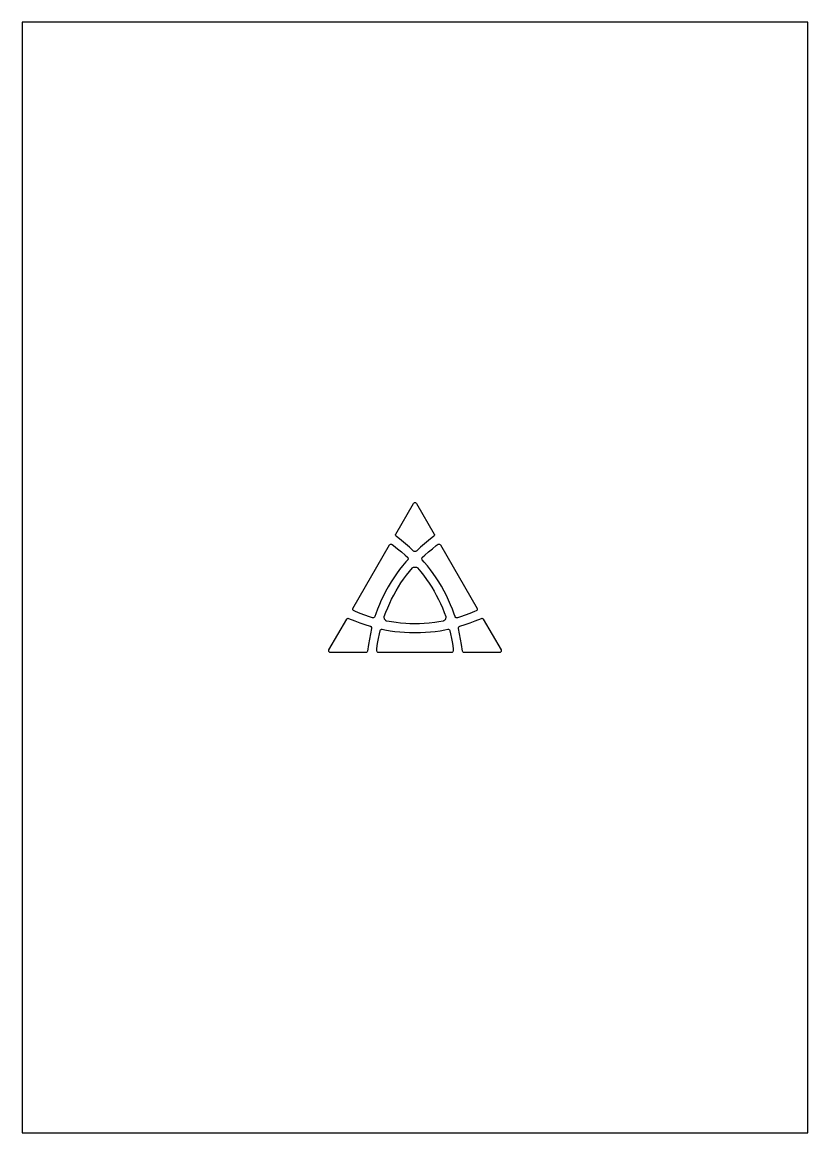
# Model space of a CAD drawing. Header units: millimetres. Extents: x 0 to 210, y 0 to 297.
import ezdxf

# ---------------------------------------------------------------- set-up
doc = ezdxf.new("R2010")
doc.units = ezdxf.units.MM

msp = doc.modelspace()

# ---------------------------------------------------------------- linework, layer by layer
at = {"layer": 'A4_FRAME_DELETE_BEFORE_CUTTING'}
msp.add_lwpolyline([(210, 0), (210, 297), (0, 297), (0, 0)], close=True, dxfattribs=at)
at = {"layer": 'CUT'}
for points in [[(104.886436, 155.476887), (104.777675, 155.493943), (104.630325, 155.56734), (103.549699, 156.574864), (102.457991, 157.533652), (101.364213, 158.437949), (99.943248, 159.534128), (99.840959, 159.680699), (99.803795, 159.855528), (99.818558, 159.974213), (99.864063, 160.084818), (104.610289, 168.305521), (104.681802, 168.398719), (104.775, 168.470233), (104.883531, 168.515188), (105, 168.530521), (105.116469, 168.515188), (105.225, 168.470233), (105.318198, 168.398719), (105.389711, 168.305521), (110.13597, 160.084761), (110.181474, 159.97416), (110.196238, 159.855479), (110.159079, 159.680655), (110.056798, 159.534085), (108.635435, 158.437676), (107.541661, 157.533355), (106.449932, 156.574539), (105.368703, 155.566656), (105.273625, 155.51203), (105.168159, 155.482021)], [(94.280272, 138.032483), (94.195316, 137.881665), (94.059713, 137.774075), (93.89353, 137.725633), (93.749308, 137.732421), (93.616815, 137.757762), (92.867724, 137.985448), (91.5947, 138.414705), (90.34922, 138.878215), (89.111365, 139.381778), (88.563379, 139.631172), (88.472908, 139.703525), (88.378949, 139.848981), (88.350194, 139.9612), (88.362623, 140.133917), (88.40715, 140.240862), (98.203788, 157.209137), (98.274142, 157.301171), (98.417505, 157.398294), (98.529067, 157.4295), (98.702015, 157.420857), (98.858894, 157.347546), (99.287162, 157.038446), (100.355814, 156.207832), (101.378886, 155.361863), (102.369001, 154.490616), (102.973213, 153.921164), (103.058505, 153.821949), (103.11627, 153.732171), (103.156503, 153.619133), (103.165435, 153.499482), (103.157876, 153.439832), (103.119379, 153.326191), (103.052221, 153.226763), (102.563222, 152.676968), (101.671423, 151.609773), (100.882007, 150.600979), (100.0749, 149.503942), (99.339261, 148.432897), (98.6149, 147.30677), (97.836349, 146.000651), (97.148114, 144.757979), (96.566082, 143.626979), (95.995305, 142.426929), (95.481354, 141.256786), (94.975361, 139.997239), (94.526202, 138.774704)], [(106.947138, 153.227054), (106.859004, 153.376038), (106.83363, 153.547268), (106.874769, 153.715408), (106.952759, 153.836914), (107.040951, 153.938986), (107.612678, 154.473874), (108.620938, 155.361718), (109.645089, 156.208579), (110.700115, 157.028812), (111.19009, 157.378684), (111.297985, 157.420858), (111.470933, 157.429501), (111.582495, 157.398295), (111.725857, 157.301172), (111.796211, 157.209138), (121.59285, 140.240863), (121.637377, 140.133918), (121.649806, 139.961201), (121.62105, 139.848982), (121.527091, 139.703526), (121.385162, 139.60432), (120.903339, 139.387979), (119.649681, 138.877807), (118.405515, 138.414785), (117.155935, 137.992944), (116.360669, 137.754406), (116.2321, 137.730149), (116.125468, 137.725012), (116.007458, 137.746688), (115.89937, 137.798778), (115.851492, 137.835149), (115.772324, 137.925309), (115.719796, 138.033184), (115.488159, 138.731567), (115.00984, 140.037485), (114.530907, 141.225536), (113.984398, 142.47303), (113.424666, 143.645634), (112.811592, 144.836013), (112.069735, 146.163318), (111.337668, 147.380682), (110.649209, 148.450237), (109.895323, 149.544569), (109.138925, 150.574735), (108.301122, 151.642712), (107.466955, 152.642962)], [(113.230351, 137.95481), (113.225066, 137.722122), (113.176446, 137.511161), (113.113746, 137.359348), (113.024173, 137.214284), (112.897344, 137.066072), (112.766532, 136.955621), (112.624214, 136.867319), (112.499734, 136.826419), (111.348567, 136.626744), (110.268892, 136.471996), (108.823812, 136.305434), (107.479314, 136.198811), (106.234281, 136.140787), (105.080554, 136.122729), (103.65404, 136.145768), (102.573207, 136.196335), (101.154618, 136.308022), (99.968714, 136.438353), (98.717876, 136.615446), (97.491031, 136.830291), (97.393813, 136.858956), (97.237203, 136.951185), (97.102414, 137.06489), (96.96303, 137.230804), (96.875909, 137.379836), (96.810408, 137.552759), (96.776466, 137.702617), (96.763456, 137.870753), (96.789954, 138.042763), (97.219008, 139.211503), (97.69644, 140.396016), (98.236367, 141.618697), (98.752525, 142.69947), (99.330876, 143.818977), (99.978866, 144.977195), (100.59729, 146.007253), (101.255045, 147.032202), (101.962807, 148.062701), (102.713882, 149.086601), (103.535789, 150.134056), (104.293008, 151.041909), (104.422561, 151.148403), (104.607418, 151.2367), (104.809715, 151.291442), (105.035804, 151.30748), (105.174342, 151.293645), (105.365021, 151.247481), (105.547734, 151.166714), (105.654891, 151.095144), (106.530926, 150.051226), (107.285931, 149.086804), (108.074844, 148.007868), (108.752567, 147.020689), (109.467353, 145.902588), (110.112311, 144.819331), (110.675628, 143.806934), (111.271612, 142.648948), (111.792295, 141.558675), (112.319035, 140.358236), (112.799648, 139.160759), (113.206311, 138.053654)], [(93.362211, 135.122947), (93.40182, 135.020228), (93.411932, 134.855921), (93.079704, 133.41631), (92.795223, 131.991469), (92.558967, 130.592081), (92.320131, 128.8134), (92.244341, 128.651529), (92.111517, 128.53193), (92.001351, 128.485372), (91.882813, 128.469479), (82.390362, 128.469479), (82.273893, 128.484812), (82.165362, 128.529767), (82.072163, 128.601281), (82.00065, 128.694479), (81.955695, 128.80301), (81.940362, 128.919479), (81.955695, 129.035947), (82.00065, 129.144479), (86.746908, 137.365239), (86.819939, 137.459947), (86.915338, 137.532074), (87.08532, 137.587305), (87.263394, 137.572012), (88.923593, 136.88928), (90.253645, 136.394205), (91.629869, 135.928148), (93.043335, 135.495717), (93.138182, 135.440691), (93.216904, 135.364359)], [(116.751353, 135.319645), (116.820505, 135.405307), (116.957743, 135.496218), (118.370597, 135.928305), (119.746787, 136.394358), (121.076819, 136.889448), (122.736621, 137.571951), (122.9147, 137.58725), (123.084688, 137.532021), (123.180091, 137.459893), (123.253124, 137.365182), (127.99935, 129.144479), (128.044305, 129.035947), (128.059638, 128.919479), (128.044305, 128.80301), (127.99935, 128.694479), (127.927837, 128.601281), (127.834638, 128.529767), (127.726107, 128.484812), (127.609638, 128.469479), (118.117122, 128.469479), (117.998587, 128.485371), (117.888424, 128.531926), (117.755601, 128.651518), (117.679808, 128.813382), (117.440972, 130.592523), (117.204694, 131.991919), (116.920199, 133.416792), (116.587962, 134.857105), (116.588193, 134.966758), (116.614938, 135.073099)], [(113.77259, 134.659941), (113.94568, 134.661776), (114.106657, 134.598136), (114.231701, 134.478438), (114.297933, 134.350144), (114.342234, 134.222731), (114.519598, 133.460156), (114.784362, 132.143056), (115.00569, 130.832684), (115.18852, 129.508888), (115.246531, 128.909622), (115.229107, 128.795095), (115.150118, 128.640997), (115.067312, 128.559984), (114.91152, 128.48439), (114.796639, 128.469479), (95.203362, 128.469479), (95.088481, 128.48439), (94.93269, 128.559984), (94.849883, 128.640997), (94.770894, 128.795095), (94.755944, 128.967612), (94.809498, 129.493054), (94.994505, 130.83384), (95.2156, 132.142831), (95.475065, 133.435919), (95.666118, 134.243908), (95.709395, 134.367381), (95.758262, 134.462295), (95.836039, 134.553657), (95.935194, 134.621219), (95.990632, 134.644497), (96.108297, 134.667978), (96.227983, 134.659532), (96.948619, 134.510944), (98.318737, 134.272221), (99.587085, 134.092963), (100.940701, 133.942507), (102.236073, 133.840947), (103.573508, 133.776695), (105.093916, 133.75551), (106.514218, 133.780817), (107.784709, 133.842262), (109.109371, 133.94798), (110.37972, 134.087957), (111.723517, 134.279528), (113.006842, 134.501813)]]:
    msp.add_lwpolyline(points, close=True, dxfattribs=at)

doc.saveas('drawing.dxf')
